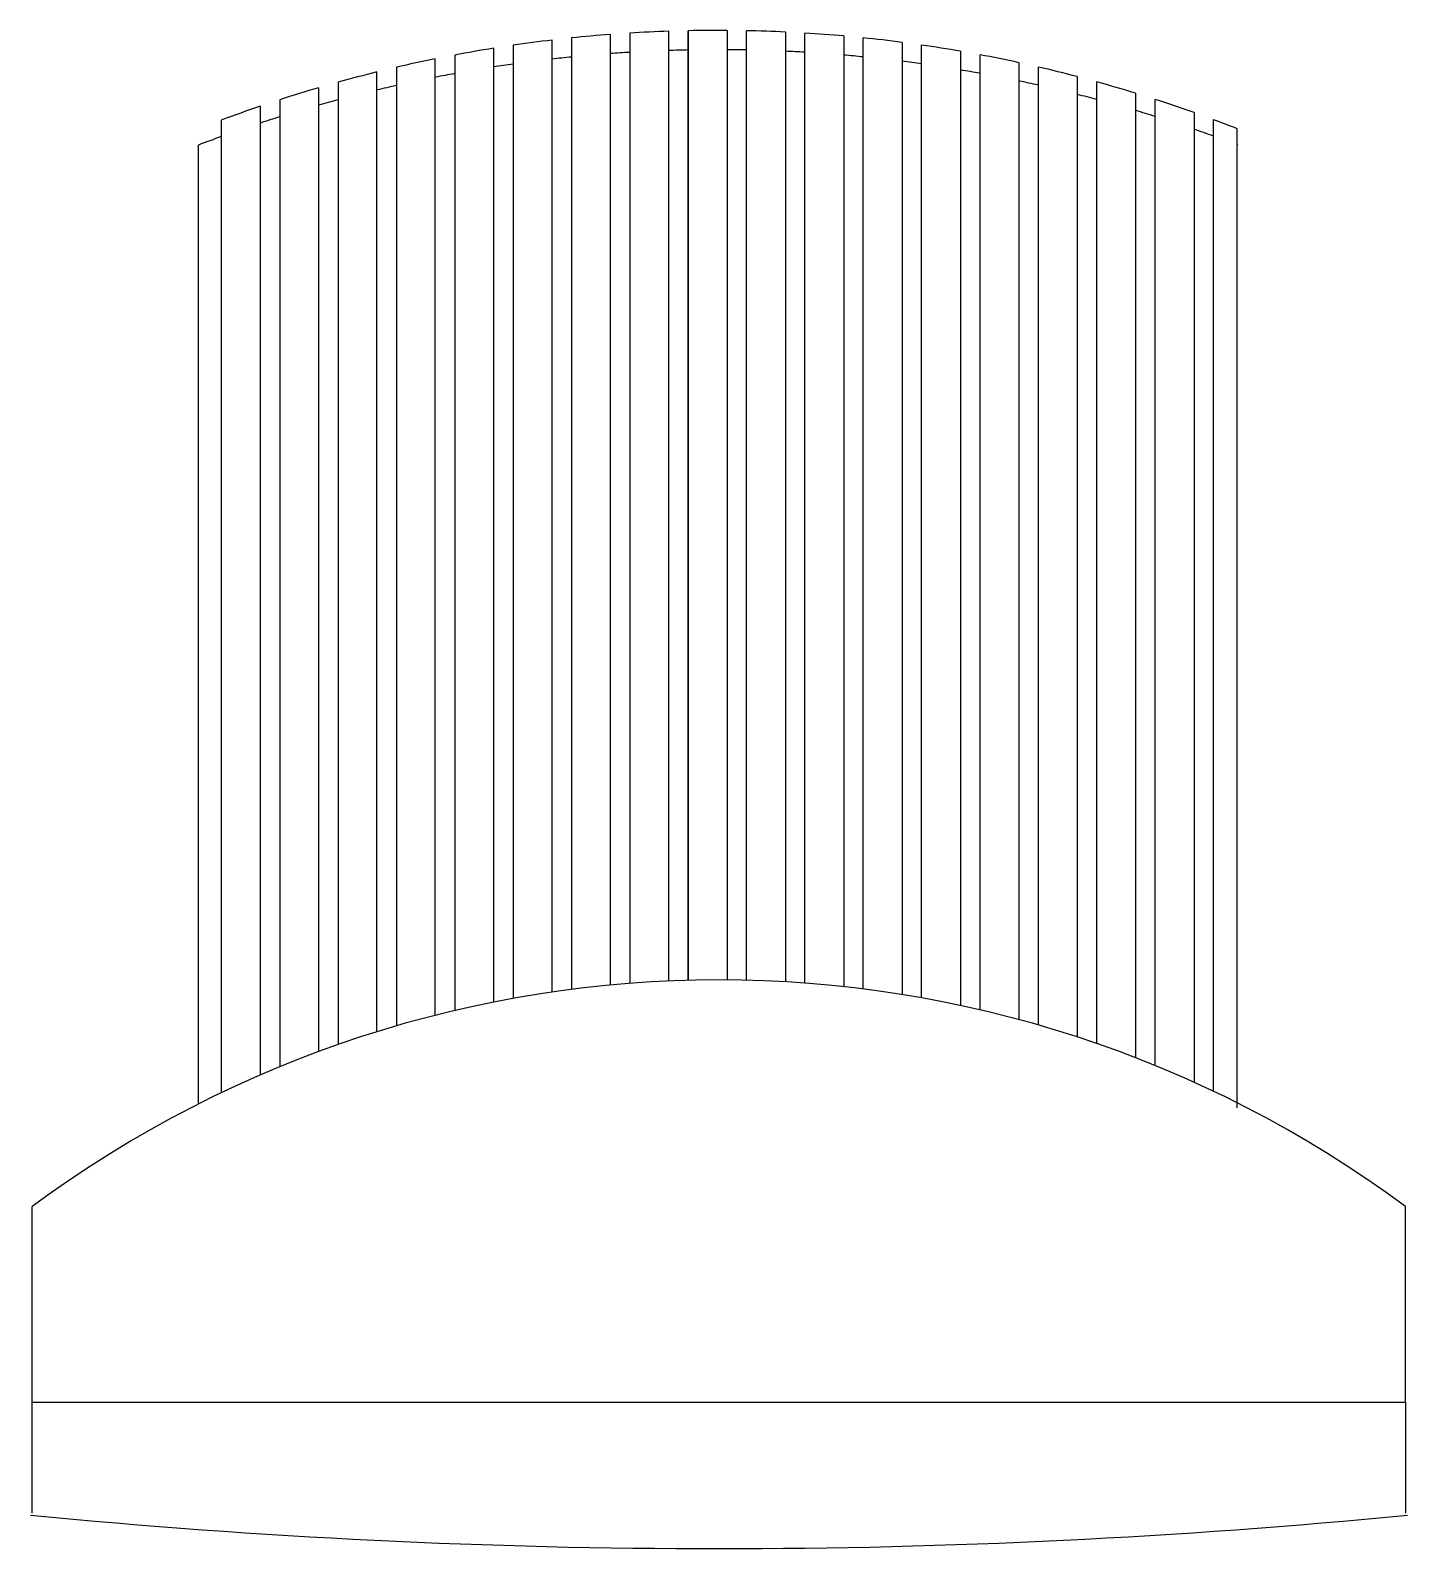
# Model space of a CAD drawing. Extents: x -17.9 to 17.5, y -39 to 0.
import ezdxf

# ---------------------------------------------------------------- set-up
doc = ezdxf.new("R2010")
doc.units = 0
doc.header["$LTSCALE"] = 50
doc.header["$MEASUREMENT"] = 0
doc.layers.get('0').update_dxf_attribs({"linetype": 'CONTINUOUS'})

msp = doc.modelspace()

# ---------------------------------------------------------------- linework, layer by layer
at = {"color": 0, "linetype": 'ByBlock'}
for p, q in [((0, 0), (0, -24.403)), ((-5.5, -0.381), (-5.5, -24.877)), ((-4.5, -24.714), (-4.5, -0.249)), ((-4, -0.194), (-4, -24.645)), ((-3, -24.533), (-3, -0.104)), ((-2.5, -0.07), (-2.5, -24.49)), ((-1.5, -24.43), (-1.5, -0.021)), ((-1, -24.412), (-1, -0.007)), ((-1, -0.007), (-1, -24.412)), ((0.5, -24.41), (0.5, -0.007)), ((1.5, -0.041), (1.5, -24.451)), ((2, -24.484), (2, -0.068)), ((3, -0.143), (3, -24.576)), ((3.5, -24.635), (3.5, -0.191)), ((4.5, -0.308), (4.5, -24.778)), ((5, -24.863), (5, -0.377)), ((-7.5, -25.311), (-7.5, -0.73)), ((-7, -0.632), (-7, -25.189)), ((-6, -24.972), (-6, -0.458)), ((6, -0.536), (6, -25.06)), ((6.5, -25.171), (6.5, -0.626)), ((-9, -25.734), (-9, -1.068)), ((-8.5, -0.948), (-8.5, -25.584)), ((7.5, -0.829), (7.5, -25.422)), ((8, -25.561), (8, -0.941)), ((-10.5, -1.473), (-10.5, -26.244)), ((-10, -1.33), (-10, -26.064)), ((9, -1.187), (9, -25.869)), ((9.5, -26.037), (9.5, -1.322)), ((-12, -1.948), (-12, -26.845)), ((-11.5, -1.782), (-11.5, -26.634)), ((10.5, -1.614), (10.5, -26.404)), ((11, -26.603), (11, -1.772)), ((-13, -2.305), (-13, -27.301)), ((12, -2.112), (12, -27.032)), ((12.5, -27.264), (12.5, -2.294)), ((13.113, -27.691), (13.113, -2.529)), ((-13.583, -27.564), (-13.583, -2.943)), ((-17.858, -35.251), (-17.858, -30.223)), ((17.436, -35.251), (17.436, -30.223)), ((-17.858, -35.251), (17.436, -35.251)), ((-17.858, -38.101), (-17.858, -35.251)), ((17.436, -35.251), (17.436, -38.101))]:
    msp.add_line(p, q, dxfattribs=at)
for centre, radius, start, end in [((-0.235, -36.485), 36.485, 89.6309, 91.2014), ((-0.235, -36.485), 36.485, 96.713, 98.297), ((-0.235, -36.485), 36.485, 94.3462, 95.923), ((-0.235, -36.485), 36.485, 91.9869, 93.5592), ((-0.235, -36.485), 36.485, 87.2743, 88.8456), ((-0.235, -36.485), 36.485, 84.9131, 86.4879), ((-0.235, -36.485), 36.485, 82.5432, 84.1243), ((-0.235, -36.485), 36.485, 80.1603, 81.7505), ((-0.235, -36.485), 36.485, 101.4855, 103.0928), ((-0.235, -36.485), 36.485, 99.0913, 100.6854), ((-0.234, -38.129), 37.633, 95.7435, 96.5091), ((-0.234, -38.129), 37.633, 93.4523, 94.2152), ((-0.234, -38.129), 37.633, 91.1666, 91.9281), ((-0.234, -38.129), 37.633, 88.8827, 89.644), ((-0.234, -38.129), 37.633, 86.5971, 87.3594), ((-0.234, -38.129), 37.633, 84.306, 85.0705), ((-0.235, -36.485), 36.485, 77.7602, 79.3624), ((-0.235, -36.485), 36.485, 103.9003, 105.524), ((-0.234, -38.129), 37.633, 100.3576, 101.1325), ((-0.234, -38.129), 37.633, 98.044, 98.8136), ((-0.234, -38.129), 37.633, 82.0058, 82.7738), ((-0.234, -38.129), 37.633, 79.6925, 80.4653), ((-0.235, -36.485), 36.485, 75.338, 76.9555), ((-0.235, -36.485), 36.485, 106.3405, 107.9842), ((-0.234, -38.129), 37.633, 102.6885, 103.47), ((-0.234, -38.129), 37.633, 77.362, 78.141), ((-0.235, -36.485), 36.485, 72.8887, 74.5248), ((-0.235, -36.485), 36.485, 108.8116, 110.4791), ((-0.234, -38.129), 37.633, 105.0409, 105.8306), ((-0.234, -38.129), 37.633, 75.0101, 75.7968), ((-0.235, -36.485), 36.485, 70.4067, 72.0653), ((-0.234, -38.129), 37.633, 107.4195, 108.2191), ((-0.234, -38.129), 37.633, 72.6321, 73.428), ((-0.235, -36.485), 36.485, 68.5402, 69.571), ((-0.234, -38.129), 37.633, 109.8296, 110.7886), ((-0.234, -38.129), 37.633, 70.2228, 71.0297), ((-0.234, -38.129), 37.633, 69.2114, 69.2278), ((-0.211, -54.06), 29.658, 53.4862, 126.5138), ((-0.209, 142.929), 181.944, 264.41749, 275.58251)]:
    msp.add_arc(centre, radius, start, end, dxfattribs=at)

doc.saveas('drawing.dxf')
